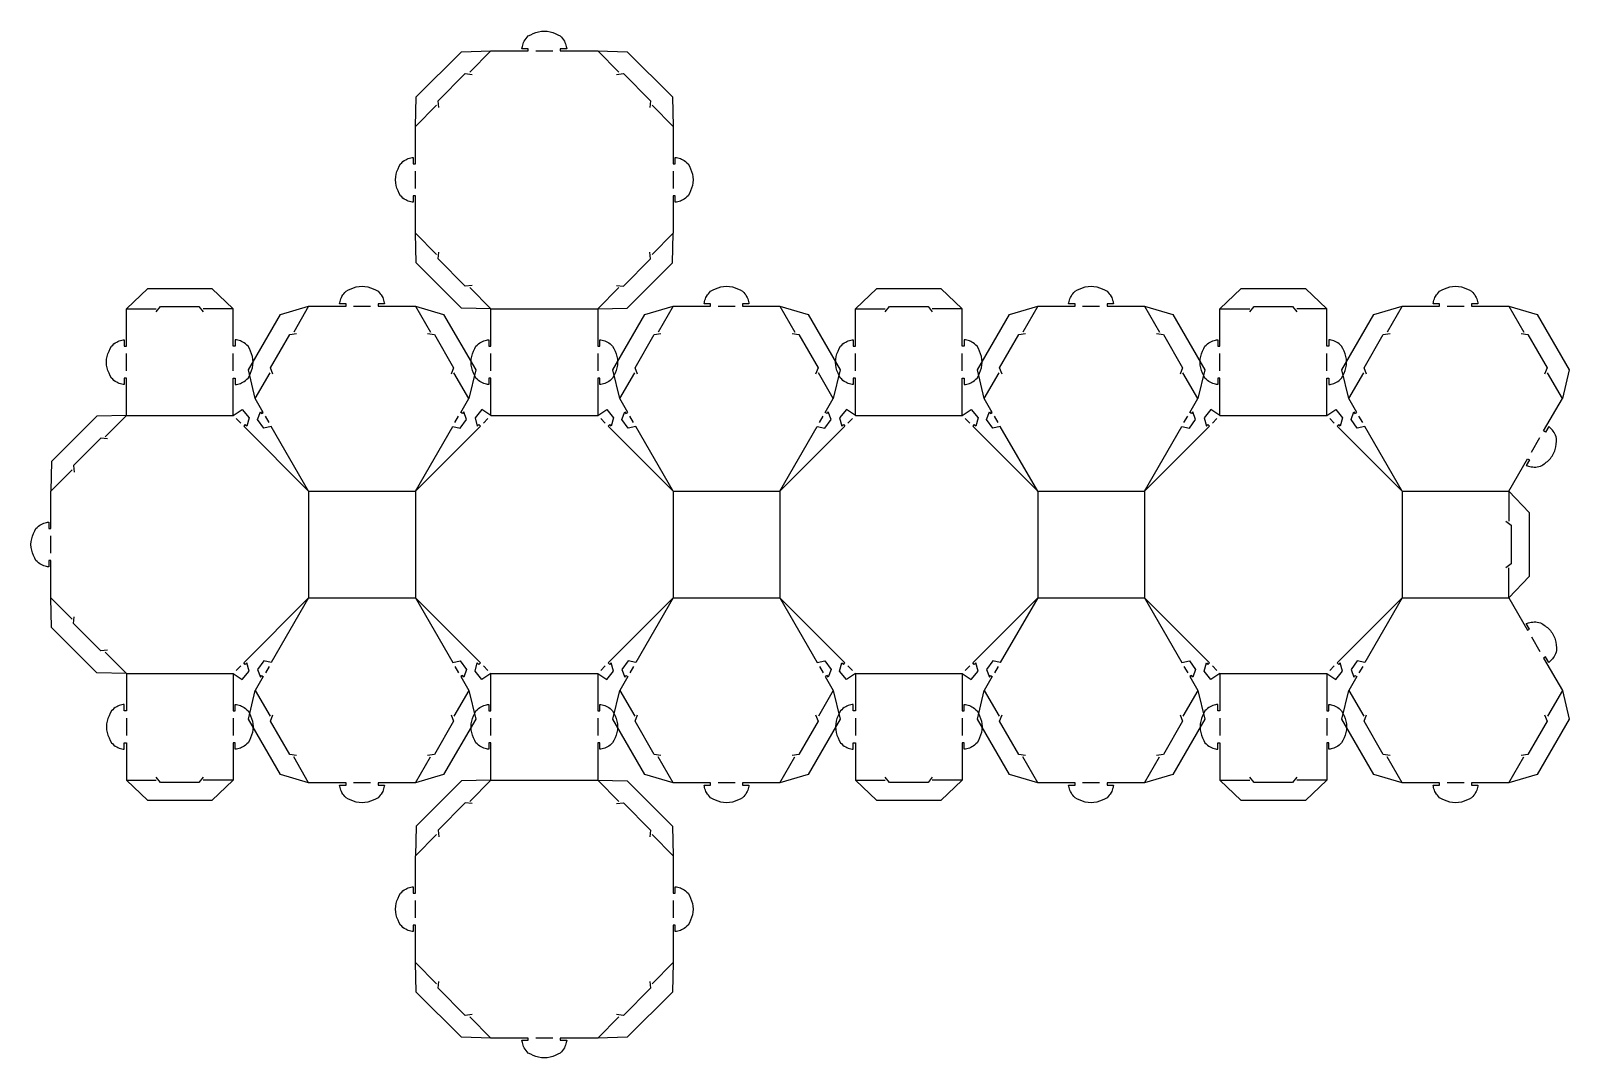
# Model space of a CAD drawing. Extents: x 18 to 262, y 174 to 337.
import ezdxf

# ---------------------------------------------------------------- set-up
doc = ezdxf.new("R2010")
doc.units = 0
doc.layers.get('0').update_dxf_attribs({"linetype": 'CONTINUOUS'})

msp = doc.modelspace()

# ---------------------------------------------------------------- linework, layer by layer
at = {"color": 5}
for points in [[(78.757379, 321.96025), (78.877118, 326.629995), (86.061338, 333.814215), (90.731083, 333.933954)], [(90.731083, 333.933954), (96.65775, 333.933954), (96.65775, 334.27262), (95.64175, 334.27262)], [(102.75375, 334.27262), (101.73775, 334.27262), (101.73775, 333.933954), (107.664417, 333.933954)], [(107.664442, 333.933979), (112.334187, 333.814241), (119.518407, 326.63002), (119.638146, 321.960275)], [(82.469228, 324.953676), (82.34949, 326.031308), (86.660025, 330.341843), (87.737656, 330.222105)], [(110.657869, 330.22213), (111.7355, 330.341869), (116.046036, 326.031334), (115.926297, 324.953701)], [(78.418687, 317.049594), (78.418687, 316.033591), (78.757354, 316.033591), (78.757354, 321.960275)], [(119.638146, 321.960275), (119.638146, 316.033591), (119.976813, 316.033591), (119.976813, 317.049594)], [(78.757354, 305.026891), (78.757354, 310.953576), (78.418687, 310.953576), (78.418687, 309.937572)], [(119.976813, 309.937572), (119.976813, 310.953576), (119.638146, 310.953576), (119.638146, 305.026891)], [(90.730999, 293.053246), (86.061276, 293.172983), (78.877089, 300.35717), (78.757354, 305.026891)], [(107.664417, 293.053331), (112.334139, 293.173068), (119.518326, 300.357254), (119.638061, 305.026976)], [(87.737586, 296.765076), (86.65996, 296.64534), (82.349447, 300.955852), (82.469183, 302.03348)], [(110.657829, 296.765161), (111.735455, 296.645424), (116.045968, 300.955937), (115.926232, 302.033565)], [(32.917076, 293.053331), (36.303754, 296.270674), (46.463783, 296.270674), (49.850461, 293.053331)], [(148.545039, 293.053331), (151.931706, 296.270664), (162.091706, 296.270664), (165.478373, 293.053331)], [(206.358318, 293.053331), (209.744985, 296.270664), (219.904985, 296.270664), (223.291651, 293.053331)], [(32.57841, 288.142664), (32.57841, 287.126664), (32.917076, 287.126664), (32.917076, 293.053331)], [(37.658424, 292.54533), (38.33576, 293.391999), (44.431777, 293.391999), (45.109113, 292.54533)], [(50.189127, 288.142664), (50.189127, 287.126664), (49.850461, 287.126664), (49.850461, 293.053331)], [(53.357393, 278.81102), (52.26444, 283.352605), (57.344414, 292.151382), (61.824021, 293.475649)], [(61.824021, 293.475648), (67.750687, 293.475648), (67.750687, 293.814315), (66.734687, 293.814315)], [(73.846687, 293.814315), (72.830687, 293.814315), (72.830687, 293.475648), (78.757354, 293.475648)], [(78.757393, 293.475671), (83.236999, 292.151404), (88.316974, 283.352628), (87.224021, 278.811043)], [(90.392417, 288.142664), (90.392417, 287.126664), (90.731083, 287.126664), (90.731083, 293.053331)], [(107.664417, 293.053331), (107.664417, 287.126664), (108.003083, 287.126664), (108.003083, 288.142664)], [(111.171519, 278.81102), (110.078565, 283.352605), (115.15854, 292.151382), (119.638146, 293.475649)], [(119.638146, 293.475648), (125.564813, 293.475648), (125.564813, 293.814315), (124.548813, 293.814315)], [(131.660813, 293.814315), (130.644813, 293.814315), (130.644813, 293.475648), (136.571479, 293.475648)], [(136.571519, 293.475671), (141.051125, 292.151404), (146.131099, 283.352628), (145.038146, 278.811043)], [(148.206373, 288.142664), (148.206373, 287.126664), (148.545039, 287.126664), (148.545039, 293.053331)], [(153.286373, 292.545331), (153.963706, 293.391998), (160.059706, 293.391998), (160.737039, 292.545331)], [(165.817039, 288.142664), (165.817039, 287.126664), (165.478373, 287.126664), (165.478373, 293.053331)], [(168.985475, 278.81102), (167.892521, 283.352605), (172.972496, 292.151382), (177.452102, 293.475649)], [(177.452102, 293.475648), (183.378531, 293.475648), (183.378531, 293.814302), (182.362571, 293.814302)], [(189.474289, 293.814302), (188.458328, 293.814302), (188.458328, 293.475648), (194.384758, 293.475648)], [(194.384797, 293.475671), (198.864403, 292.151404), (203.944378, 283.352628), (202.851425, 278.811043)], [(206.019651, 288.142664), (206.019651, 287.126664), (206.358318, 287.126664), (206.358318, 293.053331)], [(211.099651, 292.545331), (211.776985, 293.391998), (217.872985, 293.391998), (218.550318, 292.545331)], [(223.630318, 288.142664), (223.630318, 287.126664), (223.291651, 287.126664), (223.291651, 293.053331)], [(226.800277, 278.81102), (225.707324, 283.352605), (230.787298, 292.151382), (235.266905, 293.475649)], [(235.266905, 293.475648), (241.193571, 293.475648), (241.193571, 293.814315), (240.177571, 293.814315)], [(247.289571, 293.814315), (246.273571, 293.814315), (246.273571, 293.475648), (252.200238, 293.475648)], [(252.200277, 293.475671), (256.679883, 292.151404), (261.759858, 283.352628), (260.666905, 278.811043)], [(56.167988, 282.663118), (55.773422, 283.673034), (58.821407, 288.9523), (59.893304, 289.115554)], [(80.688109, 289.115576), (81.760006, 288.952322), (84.807992, 283.673056), (84.413426, 282.66314)], [(113.982113, 282.663118), (113.587547, 283.673034), (116.635533, 288.9523), (117.70743, 289.115554)], [(138.502235, 289.115576), (139.574132, 288.952322), (142.622118, 283.673056), (142.227551, 282.66314)], [(171.796069, 282.663118), (171.401503, 283.673034), (174.449489, 288.9523), (175.521386, 289.115554)], [(196.315513, 289.115576), (197.38741, 288.952322), (200.435396, 283.673056), (200.04083, 282.66314)], [(229.610872, 282.663118), (229.216306, 283.673034), (232.264291, 288.9523), (233.336188, 289.115554)], [(254.130993, 289.115576), (255.20289, 288.952322), (258.250876, 283.673056), (257.85631, 282.66314)], [(32.917076, 276.119998), (32.917076, 282.046664), (32.57841, 282.046664), (32.57841, 281.030664)], [(49.850461, 276.119998), (49.850461, 282.046664), (50.189127, 282.046664), (50.189127, 281.030664)], [(90.731083, 276.119998), (90.731083, 282.046664), (90.392417, 282.046664), (90.392417, 281.030664)], [(108.003083, 281.030664), (108.003083, 282.046664), (107.664417, 282.046664), (107.664417, 276.119998)], [(148.545039, 276.119998), (148.545039, 282.046664), (148.206373, 282.046664), (148.206373, 281.030664)], [(165.478373, 276.119998), (165.478373, 282.046664), (165.817039, 282.046664), (165.817039, 281.030664)], [(206.358318, 276.119998), (206.358318, 282.046664), (206.019651, 282.046664), (206.019651, 281.030664)], [(223.291651, 276.119998), (223.291651, 282.046664), (223.630318, 282.046664), (223.630318, 281.030664)], [(61.824054, 264.146288), (55.897365, 274.411617), (54.701496, 274.112243), (53.708179, 275.494051), (54.16473, 276.735291), (54.334063, 276.441996), (54.627359, 276.61133), (53.357354, 278.811043)], [(78.757354, 264.146268), (84.684043, 274.411597), (85.879912, 274.112223), (86.87323, 275.494032), (86.416679, 276.735272), (86.247345, 276.441976), (85.954049, 276.61131), (87.224054, 278.811024)], [(119.63818, 264.146288), (113.71149, 274.411617), (112.515622, 274.112243), (111.522304, 275.494051), (111.978855, 276.735291), (112.148188, 276.441996), (112.441485, 276.61133), (111.171479, 278.811043)], [(136.571479, 264.146268), (142.498168, 274.411597), (143.694037, 274.112223), (144.687355, 275.494032), (144.230804, 276.735272), (144.061471, 276.441976), (143.768174, 276.61131), (145.03818, 278.811024)], [(177.452136, 264.146288), (171.525446, 274.411617), (170.329578, 274.112243), (169.33626, 275.494051), (169.792811, 276.735291), (169.962144, 276.441996), (170.255441, 276.61133), (168.985435, 278.811043)], [(194.384758, 264.146268), (200.311447, 274.411597), (201.507316, 274.112223), (202.500634, 275.494032), (202.044083, 276.735272), (201.874749, 276.441976), (201.581453, 276.61131), (202.851458, 278.811024)], [(235.266938, 264.146288), (229.340249, 274.411617), (228.14438, 274.112243), (227.151063, 275.494051), (227.607614, 276.735291), (227.776947, 276.441996), (228.070243, 276.61133), (226.800238, 278.811043)], [(258.50489, 274.388911), (257.996888, 273.509025), (257.703594, 273.678359), (260.666938, 278.811024)], [(32.917076, 276.119998), (28.247332, 276.000261), (21.063109, 268.816038), (20.943372, 264.146294)], [(49.850376, 276.119913), (51.287214, 277.077805), (52.36484, 275.760704), (52.005631, 274.443603), (51.76616, 274.683076), (51.526686, 274.443603), (61.824021, 264.146268)], [(90.731083, 276.119998), (89.294236, 277.077896), (88.216599, 275.760786), (88.575811, 274.443676), (88.815285, 274.68315), (89.054762, 274.443676), (78.757354, 264.146268)], [(107.664417, 276.119998), (109.101263, 277.077896), (110.178901, 275.760786), (109.819688, 274.443676), (109.580214, 274.68315), (109.340737, 274.443676), (119.638146, 264.146268)], [(148.545039, 276.119998), (147.108201, 277.077889), (146.030575, 275.760788), (146.389784, 274.443687), (146.629255, 274.68316), (146.868729, 274.443687), (136.571395, 264.146353)], [(165.478373, 276.119998), (166.915219, 277.077896), (167.992857, 275.760786), (167.633644, 274.443676), (167.39417, 274.68315), (167.154693, 274.443676), (177.452102, 264.146268)], [(206.358318, 276.119998), (204.921479, 277.077889), (203.843853, 275.760788), (204.203063, 274.443687), (204.442534, 274.68316), (204.682008, 274.443687), (194.384673, 264.146353)], [(223.292413, 276.12076), (224.729353, 277.078719), (225.807056, 275.761525), (225.44782, 274.444331), (225.208332, 274.683821), (224.968841, 274.444331), (235.266905, 264.146268)], [(29.92365, 272.40815), (28.846018, 272.527887), (24.535484, 268.217352), (24.655221, 267.13972)], [(252.200238, 264.146268), (255.163582, 269.278933), (255.456879, 269.109599), (254.948876, 268.229714)], [(20.60473, 259.235602), (20.60473, 258.219602), (20.943397, 258.219602), (20.943397, 264.146268)], [(252.200238, 264.146268), (255.417571, 260.759602), (255.417571, 250.599602), (252.200238, 247.212935)], [(251.692238, 259.404935), (252.538905, 258.727602), (252.538905, 252.631602), (251.692238, 251.954268)], [(20.943397, 247.212935), (20.943397, 253.139602), (20.60473, 253.139602), (20.60473, 252.123602)], [(32.917102, 235.239231), (28.247357, 235.35897), (21.063135, 242.54319), (20.943398, 247.212935)], [(49.850461, 235.239206), (51.287299, 234.281315), (52.364925, 235.598415), (52.005715, 236.915515), (51.766244, 236.676044), (51.52677, 236.915515), (61.824105, 247.21285)], [(61.824021, 247.212935), (55.897331, 236.947607), (54.701463, 237.24698), (53.708145, 235.865172), (54.164696, 234.623933), (54.334029, 234.917227), (54.627326, 234.747894), (53.35732, 232.54818)], [(78.75732, 247.212915), (84.684009, 236.947587), (85.879878, 237.24696), (86.873196, 235.865152), (86.416645, 234.623913), (86.247311, 234.917207), (85.954015, 234.747874), (87.224021, 232.54816)], [(90.731083, 235.239206), (89.294236, 234.281307), (88.216599, 235.598418), (88.575811, 236.915527), (88.815285, 236.676053), (89.054762, 236.915527), (78.757354, 247.212935)], [(107.664417, 235.239206), (109.101263, 234.281307), (110.178901, 235.598418), (109.819688, 236.915527), (109.580214, 236.676053), (109.340737, 236.915527), (119.638146, 247.212935)], [(119.638146, 247.212935), (113.711457, 236.947607), (112.515588, 237.24698), (111.52227, 235.865172), (111.978821, 234.623933), (112.148154, 234.917227), (112.441451, 234.747894), (111.171445, 232.54818)], [(136.571445, 247.212915), (142.498135, 236.947587), (143.694003, 237.24696), (144.687321, 235.865152), (144.23077, 234.623913), (144.061437, 234.917207), (143.76814, 234.747874), (145.038146, 232.54816)], [(148.545124, 235.23929), (147.108285, 234.2814), (146.030659, 235.5985), (146.389869, 236.9156), (146.62934, 236.676129), (146.868814, 236.9156), (136.571479, 247.212935)], [(165.478373, 235.239206), (166.915219, 234.281307), (167.992857, 235.598418), (167.633644, 236.915527), (167.39417, 236.676053), (167.154693, 236.915527), (177.452102, 247.212935)], [(177.452102, 247.212935), (171.525413, 236.947607), (170.329544, 237.24698), (169.336226, 235.865172), (169.792777, 234.623933), (169.96211, 234.917227), (170.255407, 234.747894), (168.985401, 232.54818)], [(194.384724, 247.212915), (200.311413, 236.947587), (201.507282, 237.24696), (202.5006, 235.865152), (202.044049, 234.623913), (201.874715, 234.917207), (201.581419, 234.747874), (202.851425, 232.54816)], [(206.358403, 235.23929), (204.921564, 234.2814), (203.843938, 235.5985), (204.203148, 236.9156), (204.442619, 236.676129), (204.682093, 236.9156), (194.384758, 247.212935)], [(223.291651, 235.239206), (224.728591, 234.281248), (225.806294, 235.598441), (225.447058, 236.915634), (225.20757, 236.676146), (224.968079, 236.915634), (235.266143, 247.213697)], [(235.266905, 247.212935), (229.340215, 236.947607), (228.144347, 237.24698), (227.151029, 235.865172), (227.60758, 234.623933), (227.776913, 234.917227), (228.07021, 234.747894), (226.800204, 232.54818)], [(252.200204, 247.212915), (255.163549, 242.08025), (255.456845, 242.249586), (254.948842, 243.12947)], [(29.923675, 238.95108), (28.846043, 238.831341), (24.535509, 243.141877), (24.655246, 244.219508)], [(258.504857, 236.970272), (257.996854, 237.850159), (257.70356, 237.680823), (260.666905, 232.54816)], [(32.917076, 235.239206), (32.917076, 229.312539), (32.57841, 229.312539), (32.57841, 230.328539)], [(49.850461, 235.239206), (49.850461, 229.312539), (50.189127, 229.312539), (50.189127, 230.328539)], [(90.392417, 230.328539), (90.392417, 229.312539), (90.731083, 229.312539), (90.731083, 235.239206)], [(107.664417, 235.239206), (107.664417, 229.312539), (108.003083, 229.312539), (108.003083, 230.328539)], [(148.545039, 235.239206), (148.545039, 229.312539), (148.206373, 229.312539), (148.206373, 230.328539)], [(165.478373, 235.239206), (165.478373, 229.312539), (165.817039, 229.312539), (165.817039, 230.328539)], [(206.358318, 235.239206), (206.358318, 229.312539), (206.019651, 229.312539), (206.019651, 230.328539)], [(223.291651, 235.239206), (223.291651, 229.312539), (223.630318, 229.312539), (223.630318, 230.328539)], [(61.823981, 217.883532), (57.344375, 219.207798), (52.2644, 228.006575), (53.357354, 232.54816)], [(87.223981, 232.548183), (88.316935, 228.006598), (83.23696, 219.207821), (78.757354, 217.883555)], [(119.638106, 217.883532), (115.1585, 219.207798), (110.078526, 228.006575), (111.171479, 232.54816)], [(145.038106, 232.548183), (146.13106, 228.006598), (141.051085, 219.207821), (136.571479, 217.883555)], [(177.452062, 217.883532), (172.972456, 219.207798), (167.892482, 228.006575), (168.985435, 232.54816)], [(202.851385, 232.548183), (203.944339, 228.006598), (198.864364, 219.207821), (194.384758, 217.883555)], [(235.266865, 217.883532), (230.787259, 219.207798), (225.707284, 228.006575), (226.800238, 232.54816)], [(260.666865, 232.548183), (261.759819, 228.006598), (256.679844, 219.207821), (252.200238, 217.883555)], [(59.893265, 222.243626), (58.821368, 222.40688), (55.773382, 227.686146), (56.167949, 228.696064)], [(84.413386, 228.696087), (84.807953, 227.686169), (81.759967, 222.406903), (80.68807, 222.243649)], [(117.70739, 222.243626), (116.635493, 222.40688), (113.587507, 227.686146), (113.982074, 228.696064)], [(142.227512, 228.696087), (142.622078, 227.686169), (139.574092, 222.406903), (138.502195, 222.243649)], [(175.521346, 222.243626), (174.449449, 222.40688), (171.401463, 227.686146), (171.79603, 228.696064)], [(200.04079, 228.696087), (200.435357, 227.686169), (197.387371, 222.406903), (196.315474, 222.243649)], [(233.336149, 222.243626), (232.264252, 222.40688), (229.216266, 227.686146), (229.610833, 228.696064)], [(257.85627, 228.696087), (258.250837, 227.686169), (255.202851, 222.406903), (254.130954, 222.243649)], [(32.57841, 223.216539), (32.57841, 224.232539), (32.917076, 224.232539), (32.917076, 218.305872)], [(50.189127, 223.216539), (50.189127, 224.232539), (49.850461, 224.232539), (49.850461, 218.305872)], [(90.731083, 218.305872), (90.731083, 224.232539), (90.392417, 224.232539), (90.392417, 223.216539)], [(108.003083, 223.216539), (108.003083, 224.232539), (107.664417, 224.232539), (107.664417, 218.305872)], [(148.206373, 223.216539), (148.206373, 224.232539), (148.545039, 224.232539), (148.545039, 218.305872)], [(165.817039, 223.216539), (165.817039, 224.232539), (165.478373, 224.232539), (165.478373, 218.305872)], [(206.019651, 223.216539), (206.019651, 224.232539), (206.358318, 224.232539), (206.358318, 218.305872)], [(223.630318, 223.216539), (223.630318, 224.232539), (223.291651, 224.232539), (223.291651, 218.305872)], [(49.850461, 218.305872), (46.463783, 215.088531), (36.303754, 215.088531), (32.917076, 218.305872)], [(45.109113, 218.813875), (44.431777, 217.967206), (38.33576, 217.967206), (37.658424, 218.813875)], [(66.734687, 217.544888), (67.750687, 217.544888), (67.750687, 217.883555), (61.824021, 217.883555)], [(78.757354, 217.883555), (72.830687, 217.883555), (72.830687, 217.544888), (73.846687, 217.544888)], [(90.731083, 218.305872), (86.061361, 218.186137), (78.877174, 211.00195), (78.757439, 206.332228)], [(107.664501, 218.305957), (112.334223, 218.186221), (119.51841, 211.002035), (119.638146, 206.332312)], [(124.548813, 217.544888), (125.564813, 217.544888), (125.564813, 217.883555), (119.638146, 217.883555)], [(136.571479, 217.883555), (130.644813, 217.883555), (130.644813, 217.544888), (131.660813, 217.544888)], [(165.478373, 218.305872), (162.091706, 215.088539), (151.931706, 215.088539), (148.545039, 218.305872)], [(160.737039, 218.813872), (160.059706, 217.967206), (153.963706, 217.967206), (153.286373, 218.813872)], [(182.362571, 217.544903), (183.378531, 217.544903), (183.378531, 217.883555), (177.452102, 217.883555)], [(194.384758, 217.883555), (188.458328, 217.883555), (188.458328, 217.544903), (189.474289, 217.544903)], [(223.291651, 218.305872), (219.904985, 215.088539), (209.744985, 215.088539), (206.358318, 218.305872)], [(218.550318, 218.813872), (217.872985, 217.967206), (211.776985, 217.967206), (211.099651, 218.813872)], [(240.177571, 217.544888), (241.193571, 217.544888), (241.193571, 217.883555), (235.266905, 217.883555)], [(252.200238, 217.883555), (246.273571, 217.883555), (246.273571, 217.544888), (247.289571, 217.544888)], [(87.737671, 214.594043), (86.660045, 214.713779), (82.349532, 210.403266), (82.469268, 209.325637)], [(110.657911, 214.594128), (111.73554, 214.713864), (116.046052, 210.403351), (115.926317, 209.325725)], [(78.418687, 201.421646), (78.418687, 200.405646), (78.757354, 200.405646), (78.757354, 206.332312)], [(119.638146, 206.332312), (119.638146, 200.405646), (119.976813, 200.405646), (119.976813, 201.421646)], [(78.757354, 189.398979), (78.757354, 195.325646), (78.418687, 195.325646), (78.418687, 194.309646)], [(119.976813, 194.309646), (119.976813, 195.325646), (119.638146, 195.325646), (119.638146, 189.398979)], [(90.731083, 177.42525), (86.06133, 177.544988), (78.877092, 184.729226), (78.757354, 189.398979)], [(119.638146, 189.398979), (119.518407, 184.729226), (112.33417, 177.544988), (107.664417, 177.42525)], [(87.737651, 181.137107), (86.660016, 181.017369), (82.349473, 185.327912), (82.469211, 186.405547)], [(115.926289, 186.405547), (116.046027, 185.327912), (111.735483, 181.017369), (110.657849, 181.137107)], [(95.64175, 177.086583), (96.65775, 177.086583), (96.65775, 177.42525), (90.731083, 177.42525)], [(107.664417, 177.42525), (101.73775, 177.42525), (101.73775, 177.086583), (102.75375, 177.086583)]]:
    msp.add_lwpolyline(points, dxfattribs=at)
at = {"color": 1}
for points in [[(90.731083, 333.933954), (87.378447, 330.581317)], [(97.843083, 333.933954), (100.552417, 333.933954)], [(107.664442, 333.933979), (111.017078, 330.581343)], [(78.757379, 321.96025), (82.110016, 325.312886)], [(119.638146, 321.960275), (116.28551, 325.312912)], [(78.757354, 312.138913), (78.757354, 314.848254)], [(119.638146, 314.848254), (119.638146, 312.138913)], [(78.757354, 305.026891), (82.109973, 301.674271)], [(119.638061, 305.026976), (116.285442, 301.674355)], [(90.730999, 293.053246), (87.378379, 296.405867)], [(107.664417, 293.053331), (111.017036, 296.405952)], [(32.917076, 293.053331), (37.658424, 293.053331)], [(49.850461, 293.053331), (45.109113, 293.053331)], [(61.824021, 293.475649), (59.453365, 289.369553)], [(68.936021, 293.475648), (71.645354, 293.475648)], [(78.757393, 293.475671), (81.128049, 289.369575)], [(90.731027, 293.053218), (107.66436, 293.053218)], [(119.638146, 293.475649), (117.26749, 289.369553)], [(126.750146, 293.475648), (129.459479, 293.475648)], [(136.571519, 293.475671), (138.942174, 289.369575)], [(148.545039, 293.053331), (153.286373, 293.053331)], [(165.478373, 293.053331), (160.737039, 293.053331)], [(177.452102, 293.475649), (175.081446, 289.369553)], [(184.563817, 293.475648), (187.273043, 293.475648)], [(194.384797, 293.475671), (196.755453, 289.369575)], [(206.358318, 293.053331), (211.099651, 293.053331)], [(223.291651, 293.053331), (218.550318, 293.053331)], [(235.266905, 293.475649), (232.896249, 289.369553)], [(242.378905, 293.475648), (245.088238, 293.475648)], [(252.200277, 293.475671), (254.570933, 289.369575)], [(32.917076, 283.231998), (32.917076, 285.941331)], [(49.850461, 283.231998), (49.850461, 285.941331)], [(90.731083, 283.231998), (90.731083, 285.941331)], [(107.664417, 285.941331), (107.664417, 283.231998)], [(148.545039, 283.231998), (148.545039, 285.941331)], [(165.478373, 283.231998), (165.478373, 285.941331)], [(206.358318, 283.231998), (206.358318, 285.941331)], [(223.291651, 283.231998), (223.291651, 285.941331)], [(53.357393, 278.81102), (55.728049, 282.917116)], [(87.224021, 278.811043), (84.853365, 282.917139)], [(111.171519, 278.81102), (113.542174, 282.917116)], [(145.038146, 278.811043), (142.66749, 282.917139)], [(168.985475, 278.81102), (171.35613, 282.917116)], [(202.851425, 278.811043), (200.480769, 282.917139)], [(226.800277, 278.81102), (229.170933, 282.917116)], [(260.666905, 278.811043), (258.296249, 282.917139)], [(32.917076, 276.119998), (29.56444, 272.767361)], [(32.916958, 276.119885), (49.850573, 276.119885)], [(55.558696, 274.998207), (54.966026, 276.02474)], [(85.022713, 274.998187), (85.615382, 276.02472)], [(90.731027, 276.119885), (107.66436, 276.119885)], [(113.372821, 274.998207), (112.780151, 276.02474)], [(142.836838, 274.998187), (143.429507, 276.02472)], [(148.545096, 276.119885), (165.478429, 276.119885)], [(171.186777, 274.998207), (170.594107, 276.02474)], [(200.650117, 274.998187), (201.242786, 276.02472)], [(206.358318, 276.119885), (223.291651, 276.119885)], [(229.00158, 274.998207), (228.40891, 276.02474)], [(50.329321, 275.640967), (51.04774, 274.922549)], [(90.252135, 275.641049), (89.53371, 274.922625)], [(108.143365, 275.641049), (108.861789, 274.922625)], [(148.066094, 275.641052), (147.347675, 274.922633)], [(165.957321, 275.641049), (166.675745, 274.922625)], [(205.879373, 275.641052), (205.160953, 274.922633)], [(223.771392, 275.64178), (224.489862, 274.923311)], [(255.756252, 270.305466), (257.110924, 272.651826)], [(20.943372, 264.146294), (24.29601, 267.49893)], [(61.824133, 264.146325), (61.824133, 247.212992)], [(61.824133, 264.146325), (78.757467, 264.146325)], [(78.757467, 264.146325), (78.757467, 247.212992)], [(119.638202, 264.146325), (119.638202, 247.212992)], [(119.638202, 264.146325), (136.571536, 264.146325)], [(136.571536, 264.146325), (136.571536, 247.212992)], [(177.451989, 264.146325), (177.451989, 247.212992)], [(177.451989, 264.146325), (194.384758, 264.146325)], [(194.384758, 264.146325), (194.384758, 247.212992)], [(235.266905, 264.146325), (235.266905, 247.212992)], [(235.266905, 264.146325), (252.200238, 264.146325)], [(252.200238, 264.146268), (252.200238, 259.404935)], [(20.943397, 254.324935), (20.943397, 257.034268)], [(252.200238, 247.212935), (252.200238, 251.954268)], [(20.943398, 247.212935), (24.296035, 243.860299)], [(61.824133, 247.212992), (78.757467, 247.212992)], [(119.638202, 247.212992), (136.571536, 247.212992)], [(177.451989, 247.212992), (194.384758, 247.212992)], [(235.266905, 247.212992), (252.200238, 247.212992)], [(255.756218, 241.053717), (257.11089, 238.707358)], [(32.917102, 235.239231), (29.564465, 238.591867)], [(32.916958, 235.239149), (49.850573, 235.239149)], [(50.329406, 235.718151), (51.047825, 236.43657)], [(55.558662, 236.361016), (54.965992, 235.334484)], [(85.022679, 236.360997), (85.615348, 235.334464)], [(90.252135, 235.718154), (89.53371, 236.436579)], [(90.731027, 235.239149), (107.66436, 235.239149)], [(108.143365, 235.718154), (108.861789, 236.436579)], [(113.372787, 236.361016), (112.780118, 235.334484)], [(142.836804, 236.360997), (143.429474, 235.334464)], [(148.066179, 235.718236), (147.347759, 236.436655)], [(148.545096, 235.239149), (165.478429, 235.239149)], [(165.957321, 235.718154), (166.675745, 236.436579)], [(171.186743, 236.361016), (170.594074, 235.334484)], [(200.650083, 236.360997), (201.242752, 235.334464)], [(205.879457, 235.718236), (205.161038, 236.436655)], [(206.358318, 235.239149), (223.291651, 235.239149)], [(223.77063, 235.718185), (224.4891, 236.436655)], [(229.001546, 236.361016), (228.408876, 235.334484)], [(53.357354, 232.54816), (55.728009, 228.442064)], [(87.223981, 232.548183), (84.853326, 228.442087)], [(111.171479, 232.54816), (113.542135, 228.442064)], [(145.038106, 232.548183), (142.667451, 228.442087)], [(168.985435, 232.54816), (171.356091, 228.442064)], [(202.851385, 232.548183), (200.48073, 228.442087)], [(226.800238, 232.54816), (229.170893, 228.442064)], [(260.666865, 232.548183), (258.29621, 228.442087)], [(32.917076, 228.127206), (32.917076, 225.417872)], [(49.850461, 228.127206), (49.850461, 225.417872)], [(90.731083, 225.417872), (90.731083, 228.127206)], [(107.664417, 228.127206), (107.664417, 225.417872)], [(148.545039, 228.127206), (148.545039, 225.417872)], [(165.478373, 228.127206), (165.478373, 225.417872)], [(206.358318, 228.127206), (206.358318, 225.417872)], [(223.291651, 228.127206), (223.291651, 225.417872)], [(61.823981, 217.883532), (59.453326, 221.989629)], [(78.757354, 217.883555), (81.128009, 221.989651)], [(119.638106, 217.883532), (117.267451, 221.989629)], [(136.571479, 217.883555), (138.942135, 221.989651)], [(177.452062, 217.883532), (175.081407, 221.989629)], [(194.384758, 217.883555), (196.755413, 221.989651)], [(235.266865, 217.883532), (232.89621, 221.989629)], [(252.200238, 217.883555), (254.570893, 221.989651)], [(32.917076, 218.305872), (37.658424, 218.305872)], [(49.850461, 218.305872), (45.109113, 218.305872)], [(71.645354, 217.883555), (68.936021, 217.883555)], [(90.731083, 218.305872), (87.378464, 214.953253)], [(90.731027, 218.305816), (107.66436, 218.305816)], [(107.664501, 218.305957), (111.017121, 214.953338)], [(129.459479, 217.883555), (126.750146, 217.883555)], [(148.545039, 218.305872), (153.286373, 218.305872)], [(165.478373, 218.305872), (160.737039, 218.305872)], [(187.273043, 217.883555), (184.563817, 217.883555)], [(206.358318, 218.305872), (211.099651, 218.305872)], [(223.291651, 218.305872), (218.550318, 218.305872)], [(245.088238, 217.883555), (242.378905, 217.883555)], [(78.757439, 206.332228), (82.110058, 209.684847)], [(119.638146, 206.332312), (116.285526, 209.684932)], [(78.757354, 196.510979), (78.757354, 199.220312)], [(119.638146, 199.220312), (119.638146, 196.510979)], [(78.757354, 189.398979), (82.109999, 186.046334)], [(119.638146, 189.398979), (116.285501, 186.046334)], [(90.731083, 177.42525), (87.378438, 180.777895)], [(107.664417, 177.42525), (111.017061, 180.777895)], [(100.552417, 177.42525), (97.843083, 177.42525)]]:
    msp.add_lwpolyline(points, dxfattribs=at)
at = {"color": 5}
for points, knots in [([(96.65775, 336.30462), (97.182245, 336.574209), (98.258065, 337.127177), (100.137435, 337.127177), (101.213255, 336.574209), (101.73775, 336.30462)], [0, 0, 0, 0, 1.754122, 3.597974, 5.352096, 5.352096, 5.352096, 5.352096]), ([(95.64175, 334.27262), (95.665065, 334.398197), (95.741901, 334.812032), (95.987733, 335.559632), (96.421992, 336.042483), (96.65775, 336.30462)], [0, 0, 0, 0, 0.383748, 1.264635, 2.310847, 2.310847, 2.310847, 2.310847]), ([(101.73775, 336.30462), (101.973507, 336.042483), (102.407767, 335.559632), (102.653599, 334.812032), (102.730434, 334.398197), (102.75375, 334.27262)], [0, 0, 0, 0, 1.046212, 1.927099, 2.310847, 2.310847, 2.310847, 2.310847]), ([(76.386679, 310.953576), (76.117089, 311.478072), (75.56412, 312.553895), (75.56412, 314.433271), (76.117089, 315.509094), (76.386679, 316.033591)], [0, 0, 0, 0, 1.754127, 3.597985, 5.352112, 5.352112, 5.352112, 5.352112]), ([(76.386679, 316.033591), (76.648817, 316.269349), (77.131671, 316.70361), (77.879274, 316.949442), (78.29311, 317.026278), (78.418687, 317.049594)], [0, 0, 0, 0, 1.046216, 1.927107, 2.310857, 2.310857, 2.310857, 2.310857]), ([(119.976813, 317.049594), (120.102389, 317.026278), (120.516226, 316.949442), (121.263829, 316.70361), (121.746682, 316.269349), (122.008821, 316.033591)], [0, 0, 0, 0, 0.38375, 1.264641, 2.310857, 2.310857, 2.310857, 2.310857]), ([(122.008821, 316.033591), (122.27841, 315.509094), (122.83138, 314.433271), (122.83138, 312.553895), (122.27841, 311.478072), (122.008821, 310.953576)], [0, 0, 0, 0, 1.754127, 3.597985, 5.352112, 5.352112, 5.352112, 5.352112]), ([(78.418687, 309.937572), (78.29311, 309.960888), (77.879274, 310.037724), (77.131671, 310.283556), (76.648817, 310.717817), (76.386679, 310.953576)], [0, 0, 0, 0, 0.38375, 1.264641, 2.310857, 2.310857, 2.310857, 2.310857]), ([(122.008821, 310.953576), (121.746682, 310.717817), (121.263829, 310.283556), (120.516226, 310.037724), (120.102389, 309.960888), (119.976813, 309.937572)], [0, 0, 0, 0, 1.046216, 1.927107, 2.310857, 2.310857, 2.310857, 2.310857]), ([(66.734687, 293.814315), (66.758003, 293.939891), (66.834838, 294.353726), (67.08067, 295.101326), (67.51493, 295.584178), (67.750687, 295.846315)], [0, 0, 0, 0, 0.383748, 1.264635, 2.310847, 2.310847, 2.310847, 2.310847]), ([(67.750687, 295.846315), (68.275182, 296.115904), (69.351002, 296.668872), (71.230372, 296.668872), (72.306192, 296.115904), (72.830687, 295.846315)], [0, 0, 0, 0, 1.754122, 3.597974, 5.352096, 5.352096, 5.352096, 5.352096]), ([(72.830687, 295.846315), (73.066445, 295.584178), (73.500704, 295.101326), (73.746536, 294.353726), (73.823372, 293.939891), (73.846687, 293.814315)], [0, 0, 0, 0, 1.046212, 1.927099, 2.310847, 2.310847, 2.310847, 2.310847]), ([(124.548813, 293.814315), (124.572128, 293.939891), (124.648964, 294.353726), (124.894795, 295.101326), (125.329055, 295.584178), (125.564813, 295.846315)], [0, 0, 0, 0, 0.383748, 1.264635, 2.310847, 2.310847, 2.310847, 2.310847]), ([(125.564813, 295.846315), (126.089308, 296.115904), (127.165127, 296.668872), (129.044498, 296.668872), (130.120317, 296.115904), (130.644813, 295.846315)], [0, 0, 0, 0, 1.754122, 3.597974, 5.352096, 5.352096, 5.352096, 5.352096]), ([(130.644813, 295.846315), (130.88057, 295.584178), (131.31483, 295.101326), (131.560661, 294.353726), (131.637497, 293.939891), (131.660813, 293.814315)], [0, 0, 0, 0, 1.046212, 1.927099, 2.310847, 2.310847, 2.310847, 2.310847]), ([(182.362571, 293.814302), (182.385886, 293.939873), (182.462719, 294.353691), (182.708541, 295.101261), (183.142783, 295.584093), (183.378531, 295.84622)], [0, 0, 0, 0, 0.383733, 1.264585, 2.310755, 2.310755, 2.310755, 2.310755]), ([(183.378531, 295.84622), (183.903006, 296.115798), (184.978782, 296.668744), (186.858077, 296.668744), (187.933854, 296.115798), (188.458328, 295.84622)], [0, 0, 0, 0, 1.754052, 3.59783, 5.351882, 5.351882, 5.351882, 5.351882]), ([(188.458328, 295.84622), (188.694076, 295.584093), (189.128319, 295.101261), (189.374141, 294.353691), (189.450974, 293.939873), (189.474289, 293.814302)], [0, 0, 0, 0, 1.04617, 1.927022, 2.310755, 2.310755, 2.310755, 2.310755]), ([(240.177571, 293.814315), (240.200887, 293.939891), (240.277722, 294.353726), (240.523554, 295.101326), (240.957814, 295.584178), (241.193571, 295.846315)], [0, 0, 0, 0, 0.383748, 1.264635, 2.310847, 2.310847, 2.310847, 2.310847]), ([(241.193571, 295.846315), (241.718066, 296.115904), (242.793886, 296.668872), (244.673256, 296.668872), (245.749076, 296.115904), (246.273571, 295.846315)], [0, 0, 0, 0, 1.754122, 3.597974, 5.352096, 5.352096, 5.352096, 5.352096]), ([(246.273571, 295.846315), (246.509329, 295.584178), (246.943588, 295.101326), (247.18942, 294.353726), (247.266256, 293.939891), (247.289571, 293.814315)], [0, 0, 0, 0, 1.046212, 1.927099, 2.310847, 2.310847, 2.310847, 2.310847]), ([(30.54641, 287.126664), (30.808547, 287.362422), (31.291398, 287.796682), (32.038999, 288.042513), (32.452833, 288.119349), (32.57841, 288.142664)], [0, 0, 0, 0, 1.046212, 1.927099, 2.310847, 2.310847, 2.310847, 2.310847]), ([(52.221127, 287.126664), (51.95899, 287.362422), (51.476138, 287.796682), (50.728538, 288.042513), (50.314704, 288.119349), (50.189127, 288.142664)], [0, 0, 0, 0, 1.046212, 1.927099, 2.310847, 2.310847, 2.310847, 2.310847]), ([(88.360417, 287.126664), (88.622554, 287.362422), (89.105405, 287.796682), (89.853005, 288.042513), (90.26684, 288.119349), (90.392417, 288.142664)], [0, 0, 0, 0, 1.046212, 1.927099, 2.310847, 2.310847, 2.310847, 2.310847]), ([(108.003083, 288.142664), (108.12866, 288.119349), (108.542494, 288.042513), (109.290094, 287.796682), (109.772946, 287.362422), (110.035083, 287.126664)], [0, 0, 0, 0, 0.383748, 1.264635, 2.310847, 2.310847, 2.310847, 2.310847]), ([(146.174373, 287.126664), (146.43651, 287.362422), (146.919361, 287.796682), (147.666961, 288.042513), (148.080796, 288.119349), (148.206373, 288.142664)], [0, 0, 0, 0, 1.046212, 1.927099, 2.310847, 2.310847, 2.310847, 2.310847]), ([(167.849039, 287.126664), (167.586902, 287.362422), (167.10405, 287.796682), (166.35645, 288.042513), (165.942616, 288.119349), (165.817039, 288.142664)], [0, 0, 0, 0, 1.046212, 1.927099, 2.310847, 2.310847, 2.310847, 2.310847]), ([(203.987651, 287.126664), (204.249789, 287.362422), (204.73264, 287.796682), (205.48024, 288.042513), (205.894075, 288.119349), (206.019651, 288.142664)], [0, 0, 0, 0, 1.046212, 1.927099, 2.310847, 2.310847, 2.310847, 2.310847]), ([(225.662318, 287.126664), (225.40018, 287.362422), (224.917329, 287.796682), (224.169729, 288.042513), (223.755894, 288.119349), (223.630318, 288.142664)], [0, 0, 0, 0, 1.046212, 1.927099, 2.310847, 2.310847, 2.310847, 2.310847]), ([(30.54641, 282.046664), (30.276821, 282.571159), (29.723853, 283.646979), (29.723853, 285.526349), (30.276821, 286.602169), (30.54641, 287.126664)], [0, 0, 0, 0, 1.754122, 3.597974, 5.352096, 5.352096, 5.352096, 5.352096]), ([(52.221127, 282.046664), (52.490716, 282.571159), (53.043684, 283.646979), (53.043684, 285.526349), (52.490716, 286.602169), (52.221127, 287.126664)], [0, 0, 0, 0, 1.754122, 3.597974, 5.352096, 5.352096, 5.352096, 5.352096]), ([(88.360417, 282.046664), (88.090828, 282.571159), (87.53786, 283.646979), (87.53786, 285.526349), (88.090828, 286.602169), (88.360417, 287.126664)], [0, 0, 0, 0, 1.754122, 3.597974, 5.352096, 5.352096, 5.352096, 5.352096]), ([(110.035083, 287.126664), (110.304672, 286.602169), (110.85764, 285.526349), (110.85764, 283.646979), (110.304672, 282.571159), (110.035083, 282.046664)], [0, 0, 0, 0, 1.754122, 3.597974, 5.352096, 5.352096, 5.352096, 5.352096]), ([(146.174373, 282.046664), (145.904784, 282.571159), (145.351816, 283.646979), (145.351816, 285.526349), (145.904784, 286.602169), (146.174373, 287.126664)], [0, 0, 0, 0, 1.754122, 3.597974, 5.352096, 5.352096, 5.352096, 5.352096]), ([(167.849039, 282.046664), (168.118628, 282.571159), (168.671596, 283.646979), (168.671596, 285.526349), (168.118628, 286.602169), (167.849039, 287.126664)], [0, 0, 0, 0, 1.754122, 3.597974, 5.352096, 5.352096, 5.352096, 5.352096]), ([(203.987651, 282.046664), (203.718062, 282.571159), (203.165095, 283.646979), (203.165095, 285.526349), (203.718062, 286.602169), (203.987651, 287.126664)], [0, 0, 0, 0, 1.754122, 3.597974, 5.352096, 5.352096, 5.352096, 5.352096]), ([(225.662318, 282.046664), (225.931907, 282.571159), (226.484874, 283.646979), (226.484874, 285.526349), (225.931907, 286.602169), (225.662318, 287.126664)], [0, 0, 0, 0, 1.754122, 3.597974, 5.352096, 5.352096, 5.352096, 5.352096]), ([(32.57841, 281.030664), (32.452833, 281.05398), (32.038999, 281.130816), (31.291398, 281.376647), (30.808547, 281.810907), (30.54641, 282.046664)], [0, 0, 0, 0, 0.383748, 1.264635, 2.310847, 2.310847, 2.310847, 2.310847]), ([(50.189127, 281.030664), (50.314704, 281.05398), (50.728538, 281.130816), (51.476138, 281.376647), (51.95899, 281.810907), (52.221127, 282.046664)], [0, 0, 0, 0, 0.383748, 1.264635, 2.310847, 2.310847, 2.310847, 2.310847]), ([(90.392417, 281.030664), (90.26684, 281.05398), (89.853005, 281.130816), (89.105405, 281.376647), (88.622554, 281.810907), (88.360417, 282.046664)], [0, 0, 0, 0, 0.383748, 1.264635, 2.310847, 2.310847, 2.310847, 2.310847]), ([(110.035083, 282.046664), (109.772946, 281.810907), (109.290094, 281.376647), (108.542494, 281.130816), (108.12866, 281.05398), (108.003083, 281.030664)], [0, 0, 0, 0, 1.046212, 1.927099, 2.310847, 2.310847, 2.310847, 2.310847]), ([(148.206373, 281.030664), (148.080796, 281.05398), (147.666961, 281.130816), (146.919361, 281.376647), (146.43651, 281.810907), (146.174373, 282.046664)], [0, 0, 0, 0, 0.383748, 1.264635, 2.310847, 2.310847, 2.310847, 2.310847]), ([(165.817039, 281.030664), (165.942616, 281.05398), (166.35645, 281.130816), (167.10405, 281.376647), (167.586902, 281.810907), (167.849039, 282.046664)], [0, 0, 0, 0, 0.383748, 1.264635, 2.310847, 2.310847, 2.310847, 2.310847]), ([(206.019651, 281.030664), (205.894075, 281.05398), (205.48024, 281.130816), (204.73264, 281.376647), (204.249789, 281.810907), (203.987651, 282.046664)], [0, 0, 0, 0, 0.383748, 1.264635, 2.310847, 2.310847, 2.310847, 2.310847]), ([(223.630318, 281.030664), (223.755894, 281.05398), (224.169729, 281.130816), (224.917329, 281.376647), (225.40018, 281.810907), (225.662318, 282.046664)], [0, 0, 0, 0, 0.383748, 1.264635, 2.310847, 2.310847, 2.310847, 2.310847]), ([(259.756659, 272.493021), (259.64752, 272.828263), (259.446488, 273.445772), (258.92196, 274.03247), (258.601985, 274.30593), (258.50489, 274.388911)], [0, 0, 0, 0, 1.046216, 1.927107, 2.310857, 2.310857, 2.310857, 2.310857]), ([(257.216648, 268.093595), (257.712368, 268.413028), (258.729167, 269.068233), (259.668855, 270.695823), (259.727882, 271.903998), (259.756659, 272.493021)], [0, 0, 0, 0, 1.75413, 3.597989, 5.352118, 5.352118, 5.352118, 5.352118]), ([(254.948876, 268.229714), (255.069287, 268.187117), (255.466098, 268.046741), (256.236457, 267.885837), (256.87175, 268.020492), (257.216648, 268.093595)], [0, 0, 0, 0, 0.38375, 1.26464, 2.310855, 2.310855, 2.310855, 2.310855]), ([(18.57273, 258.219602), (18.834867, 258.455359), (19.317719, 258.889619), (20.065319, 259.135451), (20.479154, 259.212286), (20.60473, 259.235602)], [0, 0, 0, 0, 1.046212, 1.927099, 2.310847, 2.310847, 2.310847, 2.310847]), ([(18.57273, 253.139602), (18.303141, 253.664097), (17.750174, 254.739917), (17.750174, 256.619287), (18.303141, 257.695107), (18.57273, 258.219602)], [0, 0, 0, 0, 1.754122, 3.597974, 5.352096, 5.352096, 5.352096, 5.352096]), ([(20.60473, 252.123602), (20.479154, 252.146917), (20.065319, 252.223753), (19.317719, 252.469584), (18.834867, 252.903844), (18.57273, 253.139602)], [0, 0, 0, 0, 0.383748, 1.264635, 2.310847, 2.310847, 2.310847, 2.310847]), ([(254.948842, 243.12947), (255.069253, 243.172067), (255.466064, 243.312443), (256.236423, 243.473347), (256.871716, 243.338692), (257.216614, 243.265589)], [0, 0, 0, 0, 0.38375, 1.26464, 2.310855, 2.310855, 2.310855, 2.310855]), ([(257.216614, 243.265589), (257.712334, 242.946156), (258.729133, 242.290951), (259.668822, 240.663361), (259.727848, 239.455185), (259.756625, 238.866162)], [0, 0, 0, 0, 1.754129, 3.597989, 5.352118, 5.352118, 5.352118, 5.352118]), ([(259.756625, 238.866162), (259.647486, 238.53092), (259.446454, 237.913412), (258.921926, 237.326713), (258.601952, 237.053253), (258.504857, 236.970272)], [0, 0, 0, 0, 1.046216, 1.927107, 2.310857, 2.310857, 2.310857, 2.310857]), ([(32.57841, 230.328539), (32.452833, 230.305224), (32.038999, 230.228388), (31.291398, 229.982556), (30.808547, 229.548296), (30.54641, 229.312539)], [0, 0, 0, 0, 0.383748, 1.264635, 2.310847, 2.310847, 2.310847, 2.310847]), ([(50.189127, 230.328539), (50.314704, 230.305224), (50.728538, 230.228388), (51.476138, 229.982556), (51.95899, 229.548296), (52.221127, 229.312539)], [0, 0, 0, 0, 0.383748, 1.264635, 2.310847, 2.310847, 2.310847, 2.310847]), ([(88.360417, 229.312539), (88.622554, 229.548296), (89.105405, 229.982556), (89.853005, 230.228388), (90.26684, 230.305224), (90.392417, 230.328539)], [0, 0, 0, 0, 1.046212, 1.927099, 2.310847, 2.310847, 2.310847, 2.310847]), ([(108.003083, 230.328539), (108.12866, 230.305224), (108.542494, 230.228388), (109.290094, 229.982556), (109.772946, 229.548296), (110.035083, 229.312539)], [0, 0, 0, 0, 0.383748, 1.264635, 2.310847, 2.310847, 2.310847, 2.310847]), ([(148.206373, 230.328539), (148.080796, 230.305224), (147.666961, 230.228388), (146.919361, 229.982556), (146.43651, 229.548296), (146.174373, 229.312539)], [0, 0, 0, 0, 0.383748, 1.264635, 2.310847, 2.310847, 2.310847, 2.310847]), ([(165.817039, 230.328539), (165.942616, 230.305224), (166.35645, 230.228388), (167.10405, 229.982556), (167.586902, 229.548296), (167.849039, 229.312539)], [0, 0, 0, 0, 0.383748, 1.264635, 2.310847, 2.310847, 2.310847, 2.310847]), ([(206.019651, 230.328539), (205.894075, 230.305224), (205.48024, 230.228388), (204.73264, 229.982556), (204.249789, 229.548296), (203.987651, 229.312539)], [0, 0, 0, 0, 0.383748, 1.264635, 2.310847, 2.310847, 2.310847, 2.310847]), ([(223.630318, 230.328539), (223.755894, 230.305224), (224.169729, 230.228388), (224.917329, 229.982556), (225.40018, 229.548296), (225.662318, 229.312539)], [0, 0, 0, 0, 0.383748, 1.264635, 2.310847, 2.310847, 2.310847, 2.310847]), ([(30.54641, 229.312539), (30.276821, 228.788044), (29.723853, 227.712224), (29.723853, 225.832854), (30.276821, 224.757034), (30.54641, 224.232539)], [0, 0, 0, 0, 1.754122, 3.597974, 5.352096, 5.352096, 5.352096, 5.352096]), ([(52.221127, 229.312539), (52.490716, 228.788044), (53.043684, 227.712224), (53.043684, 225.832854), (52.490716, 224.757034), (52.221127, 224.232539)], [0, 0, 0, 0, 1.754122, 3.597974, 5.352096, 5.352096, 5.352096, 5.352096]), ([(88.360417, 224.232539), (88.090828, 224.757034), (87.53786, 225.832854), (87.53786, 227.712224), (88.090828, 228.788044), (88.360417, 229.312539)], [0, 0, 0, 0, 1.754122, 3.597974, 5.352096, 5.352096, 5.352096, 5.352096]), ([(110.035083, 229.312539), (110.304672, 228.788044), (110.85764, 227.712224), (110.85764, 225.832854), (110.304672, 224.757034), (110.035083, 224.232539)], [0, 0, 0, 0, 1.754122, 3.597974, 5.352096, 5.352096, 5.352096, 5.352096]), ([(146.174373, 229.312539), (145.904784, 228.788044), (145.351816, 227.712224), (145.351816, 225.832854), (145.904784, 224.757034), (146.174373, 224.232539)], [0, 0, 0, 0, 1.754122, 3.597974, 5.352096, 5.352096, 5.352096, 5.352096]), ([(167.849039, 229.312539), (168.118628, 228.788044), (168.671596, 227.712224), (168.671596, 225.832854), (168.118628, 224.757034), (167.849039, 224.232539)], [0, 0, 0, 0, 1.754122, 3.597974, 5.352096, 5.352096, 5.352096, 5.352096]), ([(203.987651, 229.312539), (203.718062, 228.788044), (203.165095, 227.712224), (203.165095, 225.832854), (203.718062, 224.757034), (203.987651, 224.232539)], [0, 0, 0, 0, 1.754122, 3.597974, 5.352096, 5.352096, 5.352096, 5.352096]), ([(225.662318, 229.312539), (225.931907, 228.788044), (226.484874, 227.712224), (226.484874, 225.832854), (225.931907, 224.757034), (225.662318, 224.232539)], [0, 0, 0, 0, 1.754122, 3.597974, 5.352096, 5.352096, 5.352096, 5.352096]), ([(30.54641, 224.232539), (30.808547, 223.996782), (31.291398, 223.562522), (32.038999, 223.31669), (32.452833, 223.239855), (32.57841, 223.216539)], [0, 0, 0, 0, 1.046212, 1.927099, 2.310847, 2.310847, 2.310847, 2.310847]), ([(52.221127, 224.232539), (51.95899, 223.996782), (51.476138, 223.562522), (50.728538, 223.31669), (50.314704, 223.239855), (50.189127, 223.216539)], [0, 0, 0, 0, 1.046212, 1.927099, 2.310847, 2.310847, 2.310847, 2.310847]), ([(90.392417, 223.216539), (90.26684, 223.239855), (89.853005, 223.31669), (89.105405, 223.562522), (88.622554, 223.996782), (88.360417, 224.232539)], [0, 0, 0, 0, 0.383748, 1.264635, 2.310847, 2.310847, 2.310847, 2.310847]), ([(110.035083, 224.232539), (109.772946, 223.996782), (109.290094, 223.562522), (108.542494, 223.31669), (108.12866, 223.239855), (108.003083, 223.216539)], [0, 0, 0, 0, 1.046212, 1.927099, 2.310847, 2.310847, 2.310847, 2.310847]), ([(146.174373, 224.232539), (146.43651, 223.996782), (146.919361, 223.562522), (147.666961, 223.31669), (148.080796, 223.239855), (148.206373, 223.216539)], [0, 0, 0, 0, 1.046212, 1.927099, 2.310847, 2.310847, 2.310847, 2.310847]), ([(167.849039, 224.232539), (167.586902, 223.996782), (167.10405, 223.562522), (166.35645, 223.31669), (165.942616, 223.239855), (165.817039, 223.216539)], [0, 0, 0, 0, 1.046212, 1.927099, 2.310847, 2.310847, 2.310847, 2.310847]), ([(203.987651, 224.232539), (204.249789, 223.996782), (204.73264, 223.562522), (205.48024, 223.31669), (205.894075, 223.239855), (206.019651, 223.216539)], [0, 0, 0, 0, 1.046212, 1.927099, 2.310847, 2.310847, 2.310847, 2.310847]), ([(225.662318, 224.232539), (225.40018, 223.996782), (224.917329, 223.562522), (224.169729, 223.31669), (223.755894, 223.239855), (223.630318, 223.216539)], [0, 0, 0, 0, 1.046212, 1.927099, 2.310847, 2.310847, 2.310847, 2.310847]), ([(67.750687, 215.512888), (67.51493, 215.775026), (67.08067, 216.257877), (66.834838, 217.005477), (66.758003, 217.419312), (66.734687, 217.544888)], [0, 0, 0, 0, 1.046212, 1.927099, 2.310847, 2.310847, 2.310847, 2.310847]), ([(73.846687, 217.544888), (73.823372, 217.419312), (73.746536, 217.005477), (73.500704, 216.257877), (73.066445, 215.775026), (72.830687, 215.512888)], [0, 0, 0, 0, 0.383748, 1.264635, 2.310847, 2.310847, 2.310847, 2.310847]), ([(125.564813, 215.512888), (125.329055, 215.775026), (124.894795, 216.257877), (124.648964, 217.005477), (124.572128, 217.419312), (124.548813, 217.544888)], [0, 0, 0, 0, 1.046212, 1.927099, 2.310847, 2.310847, 2.310847, 2.310847]), ([(131.660813, 217.544888), (131.637497, 217.419312), (131.560661, 217.005477), (131.31483, 216.257877), (130.88057, 215.775026), (130.644813, 215.512888)], [0, 0, 0, 0, 0.383748, 1.264635, 2.310847, 2.310847, 2.310847, 2.310847]), ([(183.378531, 215.512984), (183.142783, 215.775111), (182.708541, 216.257943), (182.462719, 217.005513), (182.385886, 217.419331), (182.362571, 217.544903)], [0, 0, 0, 0, 1.04617, 1.927022, 2.310755, 2.310755, 2.310755, 2.310755]), ([(189.474289, 217.544903), (189.450974, 217.419331), (189.374141, 217.005513), (189.128319, 216.257943), (188.694076, 215.775111), (188.458328, 215.512984)], [0, 0, 0, 0, 0.383733, 1.264585, 2.310755, 2.310755, 2.310755, 2.310755]), ([(241.193571, 215.512888), (240.957814, 215.775026), (240.523554, 216.257877), (240.277722, 217.005477), (240.200887, 217.419312), (240.177571, 217.544888)], [0, 0, 0, 0, 1.046212, 1.927099, 2.310847, 2.310847, 2.310847, 2.310847]), ([(247.289571, 217.544888), (247.266256, 217.419312), (247.18942, 217.005477), (246.943588, 216.257877), (246.509329, 215.775026), (246.273571, 215.512888)], [0, 0, 0, 0, 0.383748, 1.264635, 2.310847, 2.310847, 2.310847, 2.310847]), ([(72.830687, 215.512888), (72.306192, 215.2433), (71.230372, 214.690332), (69.351002, 214.690332), (68.275182, 215.2433), (67.750687, 215.512888)], [0, 0, 0, 0, 1.754122, 3.597974, 5.352096, 5.352096, 5.352096, 5.352096]), ([(130.644813, 215.512888), (130.120317, 215.2433), (129.044498, 214.690332), (127.165127, 214.690332), (126.089308, 215.2433), (125.564813, 215.512888)], [0, 0, 0, 0, 1.754122, 3.597974, 5.352096, 5.352096, 5.352096, 5.352096]), ([(188.458328, 215.512984), (187.933854, 215.243406), (186.858078, 214.69046), (184.978782, 214.69046), (183.903005, 215.243406), (183.378531, 215.512984)], [0, 0, 0, 0, 1.754052, 3.59783, 5.351882, 5.351882, 5.351882, 5.351882]), ([(246.273571, 215.512888), (245.749076, 215.2433), (244.673256, 214.690332), (242.793886, 214.690332), (241.718066, 215.2433), (241.193571, 215.512888)], [0, 0, 0, 0, 1.754122, 3.597974, 5.352096, 5.352096, 5.352096, 5.352096]), ([(76.386687, 195.325646), (76.117098, 195.850141), (75.564131, 196.925961), (75.564131, 198.805331), (76.117098, 199.881151), (76.386687, 200.405646)], [0, 0, 0, 0, 1.754122, 3.597974, 5.352096, 5.352096, 5.352096, 5.352096]), ([(76.386687, 200.405646), (76.648825, 200.641403), (77.131676, 201.075663), (77.879276, 201.321495), (78.293111, 201.39833), (78.418687, 201.421646)], [0, 0, 0, 0, 1.046212, 1.927099, 2.310847, 2.310847, 2.310847, 2.310847]), ([(119.976813, 201.421646), (120.102389, 201.39833), (120.516224, 201.321495), (121.263824, 201.075663), (121.746675, 200.641403), (122.008813, 200.405646)], [0, 0, 0, 0, 0.383748, 1.264635, 2.310847, 2.310847, 2.310847, 2.310847]), ([(122.008813, 200.405646), (122.278401, 199.881151), (122.831369, 198.805331), (122.831369, 196.925961), (122.278401, 195.850141), (122.008813, 195.325646)], [0, 0, 0, 0, 1.754122, 3.597974, 5.352096, 5.352096, 5.352096, 5.352096]), ([(78.418687, 194.309646), (78.293111, 194.332961), (77.879276, 194.409797), (77.131676, 194.655628), (76.648825, 195.089888), (76.386687, 195.325646)], [0, 0, 0, 0, 0.383748, 1.264635, 2.310847, 2.310847, 2.310847, 2.310847]), ([(122.008813, 195.325646), (121.746675, 195.089888), (121.263824, 194.655628), (120.516224, 194.409797), (120.102389, 194.332961), (119.976813, 194.309646)], [0, 0, 0, 0, 1.046212, 1.927099, 2.310847, 2.310847, 2.310847, 2.310847]), ([(96.65775, 175.054583), (96.421992, 175.316721), (95.987733, 175.799572), (95.741901, 176.547172), (95.665065, 176.961007), (95.64175, 177.086583)], [0, 0, 0, 0, 1.046212, 1.927099, 2.310847, 2.310847, 2.310847, 2.310847]), ([(102.75375, 177.086583), (102.730434, 176.961007), (102.653599, 176.547172), (102.407767, 175.799572), (101.973507, 175.316721), (101.73775, 175.054583)], [0, 0, 0, 0, 0.383748, 1.264635, 2.310847, 2.310847, 2.310847, 2.310847]), ([(101.73775, 175.054583), (101.213255, 174.784994), (100.137435, 174.232027), (98.258065, 174.232027), (97.182245, 174.784994), (96.65775, 175.054583)], [0, 0, 0, 0, 1.754122, 3.597974, 5.352096, 5.352096, 5.352096, 5.352096])]:
    msp.add_open_spline(points, degree=3, knots=knots, dxfattribs=at)

doc.saveas('drawing.dxf')
